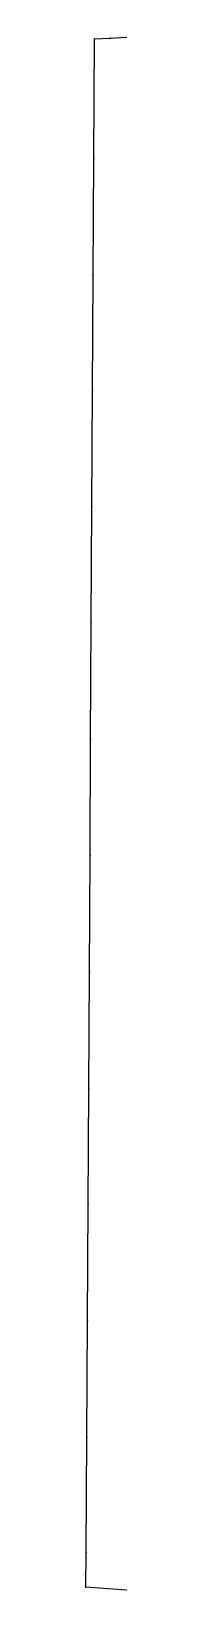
# Model space of a CAD drawing. Extents: x -2408 to 1029, y -526 to 2095.
# Drawn here: x -1738.7 to -1734.5, y 723.4 to 929.8 of the extents above; entities that cross this region are included whole.
import ezdxf

# ---------------------------------------------------------------- set-up
doc = ezdxf.new("R2010")
doc.units = 0

# ---------------------------------------------------------------- blocks, each defined once
blk = doc.blocks.new(' -34')
at = {"layer": '1'}
blk.add_lwpolyline([(-1210.429912, 294.308813), (-1225.834961, 295.420933), (-1225.809658, 300.021402), (-1225.725921, 315.245785), (-1225.641516, 330.591488), (-1225.557115, 345.937194), (-1225.473127, 361.208889), (-1225.388738, 376.554599), (-1225.30381, 391.998209), (-1225.219415, 407.343914), (-1225.135094, 422.674226), (-1225.050681, 438.019934), (-1224.966269, 453.365634), (-1224.882722, 468.556119), (-1224.798333, 483.90182), (-1224.711304, 499.729614), (-1222.642335, 499.853347), (-1207.781723, 500.742214)], dxfattribs=at)
at = {"layer": '2'}
for p in [(-1224.711304, 499.729614), (-1225.834961, 295.420933)]:
    blk.add_point(p, dxfattribs=at)
at = {"layer": '3'}
for p in [(-1222.642335, 499.853347), (-1224.798333, 483.90182), (-1224.882722, 468.556119), (-1224.966269, 453.365634), (-1225.050681, 438.019934), (-1225.135094, 422.674226), (-1225.219415, 407.343914), (-1225.30381, 391.998209), (-1225.388738, 376.554599), (-1225.473127, 361.208889), (-1225.557115, 345.937194), (-1225.641516, 330.591488), (-1225.725921, 315.245785), (-1225.809658, 300.021402)]:
    blk.add_point(p, dxfattribs=at)

msp = doc.modelspace()

# ---------------------------------------------------------------- block references
at = {"layer": '1'}
msp.add_blockref(' -34', (-512.877729, 429.098086), dxfattribs=at)

doc.saveas('drawing.dxf')
